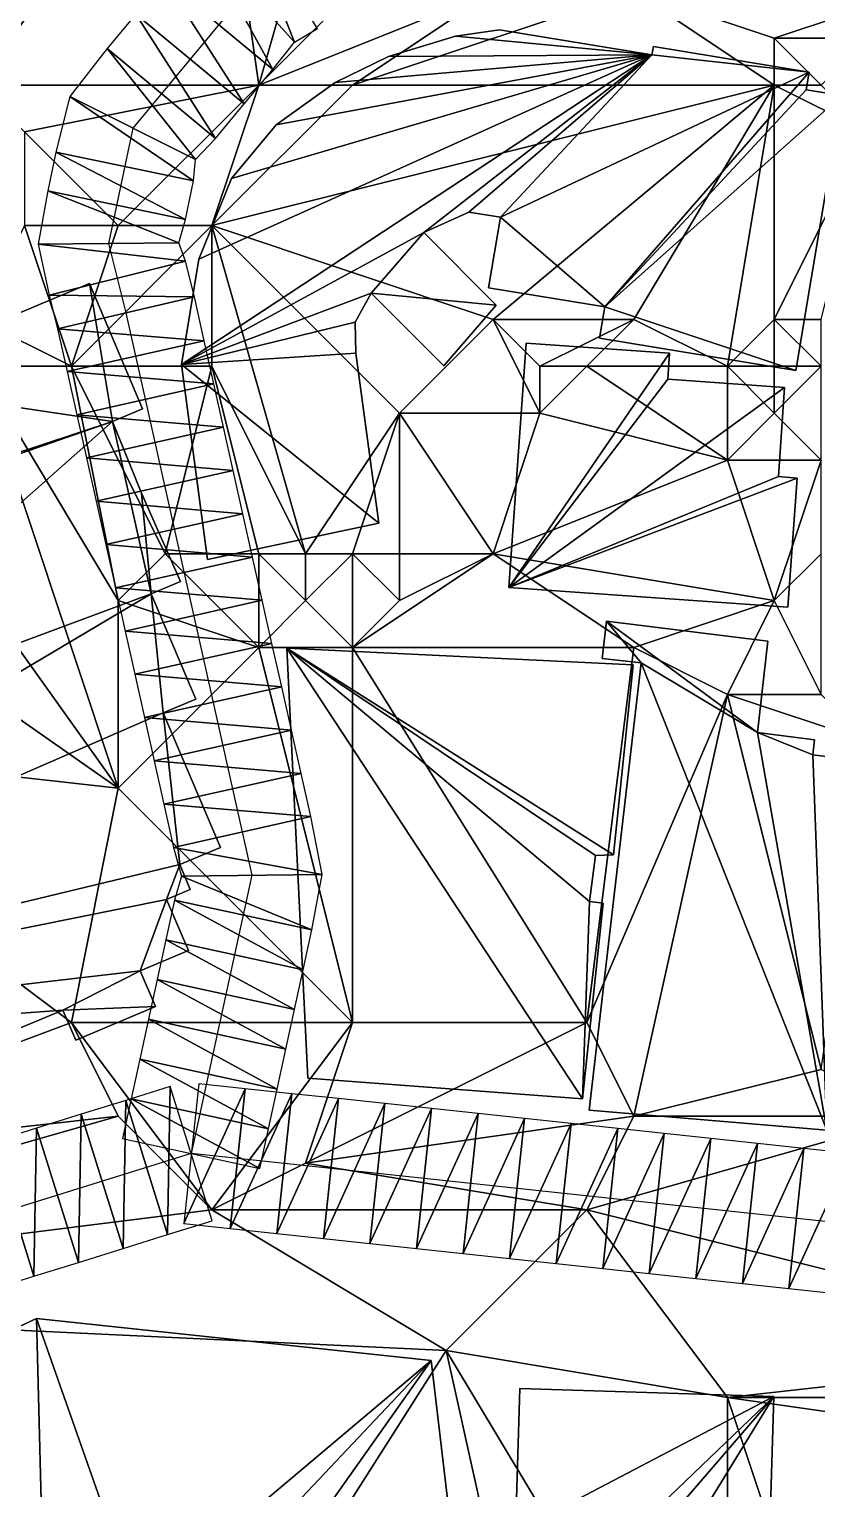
# Model space of a CAD drawing. Header units: metres. Extents: x -1103 to 901, y -902 to 905.
# Drawn here: x -821.8 to -788.2, y 252.1 to 314.4 of the extents above; entities that cross this region are included whole.
import ezdxf

# ---------------------------------------------------------------- set-up
doc = ezdxf.new("R2010")
doc.units = ezdxf.units.M
for name, color, linetype in [('OSM_BUILDING_FOOTPRINTS', 7, 'CONTINUOUS'), ('OSM_BUILDING_ROOFS', 1, 'CONTINUOUS'), ('OSM_BUILDING_WALLS', 8, 'CONTINUOUS'), ('OSM_ROAD_AXES', 2, 'CONTINUOUS'), ('OSM_ROAD_SURFACE', 9, 'CONTINUOUS'), ('OSM_TERRAIN', 3, 'CONTINUOUS')]:
    doc.layers.add(name, color=color, linetype=linetype)

msp = doc.modelspace()

# ---------------------------------------------------------------- linework, layer by layer
at = {"layer": 'OSM_BUILDING_FOOTPRINTS'}
for points in [[(-803.035, 306.582, 12.747), (-804.959, 305.709, 12.747), (-801.863, 302.601, 12.747), (-804.096, 300.013, 12.747), (-807.202, 303.121, 12.747), (-807.888, 301.882, 12.747), (-807.855, 300.555, 12.747), (-806.882, 293.301, 12.747), (-814.188, 291.752, 12.747), (-815.305, 300.08, 12.747), (-814.553, 304.569, 12.747), (-813.161, 308.009, 12.747), (-811.259, 310.298, 12.747), (-808.739, 312.112, 12.747), (-806.462, 313.218, 12.747), (-803.61, 314.091, 12.747), (-801.731, 314.357, 12.747), (-795.22, 313.284, 12.747), (-795.154, 313.649, 12.747), (-788.511, 312.554, 12.747), (-788.643, 311.802, 12.747), (-787.118, 311.548, 12.747), (-789.074, 299.815, 12.747), (-797.453, 301.197, 12.747), (-797.232, 302.535, 12.747), (-802.195, 303.353, 12.747), (-801.687, 306.361, 12.747), (-803.035, 306.582, 12.747)], [(-800.592, 300.987, 13.446), (-794.468, 300.555, 13.446), (-794.546, 299.449, 13.446), (-789.561, 299.096, 13.446), (-789.826, 295.291, 13.446), (-789.019, 295.225, 13.446), (-789.417, 289.718, 13.446), (-801.333, 290.558, 13.446), (-800.592, 300.987, 13.446)], [(-790.279, 288.269, 15.144), (-790.721, 284.376, 15.144), (-788.278, 284.055, 15.144), (-788.355, 283.425, 15.144), (-785.946, 283.115, 15.144), (-787.758, 267.401, 15.144), (-797.895, 268.252, 15.144), (-795.684, 287.34, 15.144), (-797.342, 287.528, 15.144), (-797.154, 289.12, 15.144), (-790.279, 288.269, 15.144)], [(-810.806, 287.97, 14.806), (-809.91, 269.623, 14.806), (-798.182, 268.739, 14.806), (-797.309, 277.088, 14.806), (-797.884, 277.155, 14.806), (-797.63, 279.123, 14.806), (-796.856, 279.156, 14.806), (-796.027, 287.262, 14.806), (-810.806, 287.97, 14.806)], [(-828.337, 256.164, 15.679), (-821.483, 259.371, 15.679), (-804.648, 257.58, 15.679), (-802.382, 238.404, 15.679), (-803.255, 238.227, 15.679), (-802.813, 236.17, 15.679), (-808.815, 235.097, 15.679), (-810.938, 233.836, 15.679), (-819.305, 240.472, 15.679), (-816.487, 242.971, 15.679), (-815.558, 242.141, 15.679), (-815.89, 245.658, 15.679), (-817.249, 245.791, 15.679), (-817.15, 247.041, 15.679), (-821.196, 247.704, 15.679), (-828.337, 256.164, 15.679)], [(-800.857, 256.375, 15.413), (-790.013, 256.043, 15.413), (-790.212, 249.452, 15.413), (-793.992, 249.573, 15.413), (-794.037, 248.014, 15.413), (-795.352, 248.047, 15.413), (-795.451, 244.818, 15.413), (-790.256, 244.663, 15.413), (-790.466, 237.884, 15.413), (-799.265, 239.322, 15.413), (-799.143, 245.017, 15.413), (-800.547, 244.906, 15.413), (-800.547, 248.943, 15.413), (-796.247, 248.81, 15.413), (-796.214, 250.115, 15.413), (-801.045, 250.27, 15.413), (-800.857, 256.375, 15.413)]]:
    msp.add_polyline3d(points, close=True, dxfattribs=at)
msp.add_polyline3d([(-824.059, 270.983, 13.332), (-820.367, 272.532, 13.332), (-819.814, 271.249, 13.332), (-816.41, 272.675, 13.332), (-817.062, 274.201, 13.332), (-815.006, 275.064, 13.332), (-815.935, 277.254, 13.332), (-814.929, 277.674, 13.332), (-815.371, 278.736, 13.332), (-813.635, 279.466, 13.332), (-816.078, 285.216, 13.332), (-814.686, 285.802, 13.332), (-816.587, 290.292, 13.332), (-815.338, 290.812, 13.332), (-817.007, 294.583, 13.332), (-818.245, 297.647, 13.332), (-816.963, 298.188, 13.332), (-819.229, 303.53, 13.332), (-829.332, 299.294, 13.332)], dxfattribs=at)
at = {"layer": 'OSM_BUILDING_ROOFS'}
for points in [[(-795.22, 313.284, 21.147), (-803.61, 314.091, 21.147), (-806.462, 313.218, 21.147)], [(-795.22, 313.284, 21.147), (-801.731, 314.357, 21.147), (-803.61, 314.091, 21.147)], [(-795.22, 313.284, 21.147), (-814.553, 304.569, 21.147), (-815.305, 300.08, 21.147)], [(-795.22, 313.284, 21.147), (-815.305, 300.08, 21.147), (-804.959, 305.709, 21.147)], [(-795.22, 313.284, 21.147), (-813.161, 308.009, 21.147), (-814.553, 304.569, 21.147)], [(-795.22, 313.284, 21.147), (-811.259, 310.298, 21.147), (-813.161, 308.009, 21.147)], [(-795.22, 313.284, 21.147), (-808.739, 312.112, 21.147), (-811.259, 310.298, 21.147)], [(-795.22, 313.284, 21.147), (-806.462, 313.218, 21.147), (-808.739, 312.112, 21.147)], [(-795.22, 313.284, 21.147), (-804.959, 305.709, 21.147), (-803.035, 306.582, 21.147)], [(-803.035, 306.582, 21.147), (-801.687, 306.361, 21.147), (-795.22, 313.284, 21.147)], [(-801.687, 306.361, 21.147), (-788.511, 312.554, 21.147), (-795.22, 313.284, 21.147)], [(-788.511, 312.554, 21.147), (-795.154, 313.649, 21.147), (-795.22, 313.284, 21.147)], [(-801.687, 306.361, 21.147), (-797.232, 302.535, 21.147), (-788.511, 312.554, 21.147)], [(-797.232, 302.535, 21.147), (-788.643, 311.802, 21.147), (-788.511, 312.554, 21.147)], [(-797.232, 302.535, 21.147), (-787.118, 311.548, 21.147), (-788.643, 311.802, 21.147)], [(-797.232, 302.535, 21.147), (-789.074, 299.815, 21.147), (-787.118, 311.548, 21.147)], [(-801.687, 306.361, 21.147), (-802.195, 303.353, 21.147), (-797.232, 302.535, 21.147)], [(-815.305, 300.08, 21.147), (-807.202, 303.121, 21.147), (-804.959, 305.709, 21.147)], [(-807.202, 303.121, 21.147), (-801.863, 302.601, 21.147), (-804.959, 305.709, 21.147)], [(-818.245, 297.647, 69.732), (-819.229, 303.53, 69.732), (-829.332, 299.294, 69.732)], [(-818.245, 297.647, 69.732), (-816.963, 298.188, 69.732), (-819.229, 303.53, 69.732)], [(-815.305, 300.08, 21.147), (-807.888, 301.882, 21.147), (-807.202, 303.121, 21.147)], [(-807.202, 303.121, 21.147), (-804.096, 300.013, 21.147), (-801.863, 302.601, 21.147)], [(-797.232, 302.535, 21.147), (-797.453, 301.197, 21.147), (-789.074, 299.815, 21.147)], [(-815.305, 300.08, 21.147), (-807.855, 300.555, 21.147), (-807.888, 301.882, 21.147)], [(-794.468, 300.555, 28.246), (-800.592, 300.987, 28.246), (-801.333, 290.558, 28.246)], [(-815.305, 300.08, 21.147), (-806.882, 293.301, 21.147), (-807.855, 300.555, 21.147)], [(-801.333, 290.558, 28.246), (-794.546, 299.449, 28.246), (-794.468, 300.555, 28.246)], [(-815.305, 300.08, 21.147), (-814.188, 291.752, 21.147), (-806.882, 293.301, 21.147)], [(-818.245, 297.647, 69.732), (-829.332, 299.294, 69.732), (-827.353, 294.638, 69.732)], [(-801.333, 290.558, 28.246), (-789.561, 299.096, 28.246), (-794.546, 299.449, 28.246)], [(-801.333, 290.558, 28.246), (-789.826, 295.291, 28.246), (-789.561, 299.096, 28.246)], [(-818.245, 297.647, 69.732), (-829.586, 293.709, 69.732), (-833.731, 283.911, 69.732)], [(-816.587, 290.292, 69.732), (-818.245, 297.647, 69.732), (-833.731, 283.911, 69.732)], [(-818.245, 297.647, 69.732), (-827.353, 294.638, 69.732), (-829.586, 293.709, 69.732)], [(-816.587, 290.292, 69.732), (-817.007, 294.583, 69.732), (-818.245, 297.647, 69.732)], [(-801.333, 290.558, 28.246), (-789.019, 295.225, 28.246), (-789.826, 295.291, 28.246)], [(-801.333, 290.558, 28.246), (-789.417, 289.718, 28.246), (-789.019, 295.225, 28.246)], [(-816.587, 290.292, 69.732), (-815.338, 290.812, 69.732), (-817.007, 294.583, 69.732)], [(-850.201, 270.352, 69.732), (-816.078, 285.216, 69.732), (-816.587, 290.292, 69.732)], [(-816.587, 290.292, 69.732), (-833.731, 283.911, 69.732), (-850.201, 270.352, 69.732)], [(-816.078, 285.216, 69.732), (-814.686, 285.802, 69.732), (-816.587, 290.292, 69.732)], [(-797.154, 289.12, 29.944), (-797.342, 287.528, 29.944), (-795.684, 287.34, 29.944)], [(-790.721, 284.376, 29.944), (-790.279, 288.269, 29.944), (-797.154, 289.12, 29.944)], [(-790.721, 284.376, 29.944), (-797.154, 289.12, 29.944), (-795.684, 287.34, 29.944)], [(-796.856, 279.156, 45.606), (-796.027, 287.262, 45.606), (-810.806, 287.97, 45.606)], [(-810.806, 287.97, 45.606), (-809.91, 269.623, 45.606), (-798.182, 268.739, 45.606)], [(-797.63, 279.123, 45.606), (-796.856, 279.156, 45.606), (-810.806, 287.97, 45.606)], [(-810.806, 287.97, 45.606), (-798.182, 268.739, 45.606), (-797.884, 277.155, 45.606)], [(-810.806, 287.97, 45.606), (-797.884, 277.155, 45.606), (-797.63, 279.123, 45.606)], [(-795.684, 287.34, 29.944), (-797.895, 268.252, 29.944), (-787.758, 267.401, 29.944)], [(-790.721, 284.376, 29.944), (-795.684, 287.34, 29.944), (-787.758, 267.401, 29.944)], [(-850.201, 270.352, 69.732), (-815.371, 278.736, 69.732), (-816.078, 285.216, 69.732)], [(-815.371, 278.736, 69.732), (-813.635, 279.466, 69.732), (-816.078, 285.216, 69.732)], [(-788.355, 283.425, 29.944), (-788.278, 284.055, 29.944), (-790.721, 284.376, 29.944)], [(-790.721, 284.376, 29.944), (-787.758, 267.401, 29.944), (-788.355, 283.425, 29.944)], [(-787.758, 267.401, 29.944), (-785.946, 283.115, 29.944), (-788.355, 283.425, 29.944)], [(-850.201, 270.352, 69.732), (-815.935, 277.254, 69.732), (-815.371, 278.736, 69.732)], [(-815.935, 277.254, 69.732), (-814.929, 277.674, 69.732), (-815.371, 278.736, 69.732)], [(-850.201, 270.352, 69.732), (-817.062, 274.201, 69.732), (-815.935, 277.254, 69.732)], [(-817.062, 274.201, 69.732), (-815.006, 275.064, 69.732), (-815.935, 277.254, 69.732)], [(-798.182, 268.739, 45.606), (-797.309, 277.088, 45.606), (-797.884, 277.155, 45.606)], [(-850.201, 270.352, 69.732), (-820.367, 272.532, 69.732), (-817.062, 274.201, 69.732)], [(-820.367, 272.532, 69.732), (-816.41, 272.675, 69.732), (-817.062, 274.201, 69.732)], [(-850.201, 270.352, 69.732), (-824.059, 270.983, 69.732), (-820.367, 272.532, 69.732)], [(-820.367, 272.532, 69.732), (-819.814, 271.249, 69.732), (-816.41, 272.675, 69.732)], [(-821.483, 259.371, 27.279), (-828.337, 256.164, 27.279), (-821.196, 247.704, 27.279)], [(-821.483, 259.371, 27.279), (-821.196, 247.704, 27.279), (-817.15, 247.041, 27.279)], [(-804.648, 257.58, 27.279), (-821.483, 259.371, 27.279), (-817.15, 247.041, 27.279)], [(-804.648, 257.58, 27.279), (-817.15, 247.041, 27.279), (-815.89, 245.658, 27.279)], [(-804.648, 257.58, 27.279), (-815.89, 245.658, 27.279), (-815.558, 242.141, 27.279)], [(-815.558, 242.141, 27.279), (-802.382, 238.404, 27.279), (-804.648, 257.58, 27.279)], [(-790.013, 256.043, 27.013), (-800.857, 256.375, 27.013), (-801.045, 250.27, 27.013)], [(-790.013, 256.043, 27.013), (-801.045, 250.27, 27.013), (-796.214, 250.115, 27.013)], [(-790.013, 256.043, 27.013), (-796.214, 250.115, 27.013), (-796.247, 248.81, 27.013)], [(-793.992, 249.573, 27.013), (-790.013, 256.043, 27.013), (-796.247, 248.81, 27.013)], [(-793.992, 249.573, 27.013), (-790.212, 249.452, 27.013), (-790.013, 256.043, 27.013)], [(-777.412, 255.136, 30.044), (-787.272, 255.944, 30.044), (-788.499, 241.191, 30.044)], [(-777.412, 255.136, 30.044), (-788.499, 241.191, 30.044), (-778.639, 240.384, 30.044)]]:
    msp.add_3dface(points, dxfattribs=at)
at = {"layer": 'OSM_BUILDING_WALLS'}
for points in [[(-803.61, 314.091, 12.747), (-806.462, 313.218, 12.747), (-806.462, 313.218, 21.147)], [(-803.61, 314.091, 12.747), (-806.462, 313.218, 21.147), (-803.61, 314.091, 21.147)], [(-801.731, 314.357, 12.747), (-803.61, 314.091, 12.747), (-803.61, 314.091, 21.147)], [(-801.731, 314.357, 12.747), (-803.61, 314.091, 21.147), (-801.731, 314.357, 21.147)], [(-795.22, 313.284, 12.747), (-801.731, 314.357, 12.747), (-801.731, 314.357, 21.147)], [(-795.22, 313.284, 12.747), (-801.731, 314.357, 21.147), (-795.22, 313.284, 21.147)], [(-795.154, 313.649, 12.747), (-795.22, 313.284, 12.747), (-795.22, 313.284, 21.147)], [(-795.154, 313.649, 12.747), (-795.22, 313.284, 21.147), (-795.154, 313.649, 21.147)], [(-788.511, 312.554, 12.747), (-795.154, 313.649, 12.747), (-795.154, 313.649, 21.147)], [(-788.511, 312.554, 12.747), (-795.154, 313.649, 21.147), (-788.511, 312.554, 21.147)], [(-806.462, 313.218, 12.747), (-808.739, 312.112, 12.747), (-808.739, 312.112, 21.147)], [(-806.462, 313.218, 12.747), (-808.739, 312.112, 21.147), (-806.462, 313.218, 21.147)], [(-808.739, 312.112, 12.747), (-811.259, 310.298, 12.747), (-811.259, 310.298, 21.147)], [(-808.739, 312.112, 12.747), (-811.259, 310.298, 21.147), (-808.739, 312.112, 21.147)], [(-788.643, 311.802, 12.747), (-788.511, 312.554, 12.747), (-788.511, 312.554, 21.147)], [(-788.643, 311.802, 12.747), (-788.511, 312.554, 21.147), (-788.643, 311.802, 21.147)], [(-789.074, 299.815, 12.747), (-787.118, 311.548, 12.747), (-787.118, 311.548, 21.147)], [(-789.074, 299.815, 12.747), (-787.118, 311.548, 21.147), (-789.074, 299.815, 21.147)], [(-787.118, 311.548, 12.747), (-788.643, 311.802, 12.747), (-788.643, 311.802, 21.147)], [(-787.118, 311.548, 12.747), (-788.643, 311.802, 21.147), (-787.118, 311.548, 21.147)], [(-811.259, 310.298, 12.747), (-813.161, 308.009, 12.747), (-813.161, 308.009, 21.147)], [(-811.259, 310.298, 12.747), (-813.161, 308.009, 21.147), (-811.259, 310.298, 21.147)], [(-813.161, 308.009, 12.747), (-814.553, 304.569, 12.747), (-814.553, 304.569, 21.147)], [(-813.161, 308.009, 12.747), (-814.553, 304.569, 21.147), (-813.161, 308.009, 21.147)], [(-804.959, 305.709, 12.747), (-803.035, 306.582, 12.747), (-803.035, 306.582, 21.147)], [(-804.959, 305.709, 12.747), (-803.035, 306.582, 21.147), (-804.959, 305.709, 21.147)], [(-803.035, 306.582, 12.747), (-801.687, 306.361, 12.747), (-801.687, 306.361, 21.147)], [(-803.035, 306.582, 12.747), (-801.687, 306.361, 21.147), (-803.035, 306.582, 21.147)], [(-801.687, 306.361, 12.747), (-802.195, 303.353, 12.747), (-802.195, 303.353, 21.147)], [(-801.687, 306.361, 12.747), (-802.195, 303.353, 21.147), (-801.687, 306.361, 21.147)], [(-801.863, 302.601, 12.747), (-804.959, 305.709, 12.747), (-804.959, 305.709, 21.147)], [(-801.863, 302.601, 12.747), (-804.959, 305.709, 21.147), (-801.863, 302.601, 21.147)], [(-814.553, 304.569, 12.747), (-815.305, 300.08, 12.747), (-815.305, 300.08, 21.147)], [(-814.553, 304.569, 12.747), (-815.305, 300.08, 21.147), (-814.553, 304.569, 21.147)], [(-819.229, 303.53, 13.332), (-829.332, 299.294, 13.332), (-829.332, 299.294, 69.732)], [(-819.229, 303.53, 13.332), (-829.332, 299.294, 69.732), (-819.229, 303.53, 69.732)], [(-816.963, 298.188, 13.332), (-819.229, 303.53, 13.332), (-819.229, 303.53, 69.732)], [(-816.963, 298.188, 13.332), (-819.229, 303.53, 69.732), (-816.963, 298.188, 69.732)], [(-802.195, 303.353, 12.747), (-797.232, 302.535, 12.747), (-797.232, 302.535, 21.147)], [(-802.195, 303.353, 12.747), (-797.232, 302.535, 21.147), (-802.195, 303.353, 21.147)], [(-807.888, 301.882, 12.747), (-807.202, 303.121, 12.747), (-807.202, 303.121, 21.147)], [(-807.888, 301.882, 12.747), (-807.202, 303.121, 21.147), (-807.888, 301.882, 21.147)], [(-807.202, 303.121, 12.747), (-804.096, 300.013, 12.747), (-804.096, 300.013, 21.147)], [(-807.202, 303.121, 12.747), (-804.096, 300.013, 21.147), (-807.202, 303.121, 21.147)], [(-804.096, 300.013, 12.747), (-801.863, 302.601, 12.747), (-801.863, 302.601, 21.147)], [(-804.096, 300.013, 12.747), (-801.863, 302.601, 21.147), (-804.096, 300.013, 21.147)], [(-797.232, 302.535, 12.747), (-797.453, 301.197, 12.747), (-797.453, 301.197, 21.147)], [(-797.232, 302.535, 12.747), (-797.453, 301.197, 21.147), (-797.232, 302.535, 21.147)], [(-807.855, 300.555, 12.747), (-807.888, 301.882, 12.747), (-807.888, 301.882, 21.147)], [(-807.855, 300.555, 12.747), (-807.888, 301.882, 21.147), (-807.855, 300.555, 21.147)], [(-800.592, 300.987, 13.446), (-801.333, 290.558, 13.446), (-801.333, 290.558, 28.246)], [(-800.592, 300.987, 13.446), (-801.333, 290.558, 28.246), (-800.592, 300.987, 28.246)], [(-794.468, 300.555, 13.446), (-800.592, 300.987, 13.446), (-800.592, 300.987, 28.246)], [(-794.468, 300.555, 13.446), (-800.592, 300.987, 28.246), (-794.468, 300.555, 28.246)], [(-797.453, 301.197, 12.747), (-789.074, 299.815, 12.747), (-789.074, 299.815, 21.147)], [(-797.453, 301.197, 12.747), (-789.074, 299.815, 21.147), (-797.453, 301.197, 21.147)], [(-806.882, 293.301, 12.747), (-807.855, 300.555, 12.747), (-807.855, 300.555, 21.147)], [(-806.882, 293.301, 12.747), (-807.855, 300.555, 21.147), (-806.882, 293.301, 21.147)], [(-794.546, 299.449, 13.446), (-794.468, 300.555, 13.446), (-794.468, 300.555, 28.246)], [(-794.546, 299.449, 13.446), (-794.468, 300.555, 28.246), (-794.546, 299.449, 28.246)], [(-815.305, 300.08, 12.747), (-814.188, 291.752, 12.747), (-814.188, 291.752, 21.147)], [(-815.305, 300.08, 12.747), (-814.188, 291.752, 21.147), (-815.305, 300.08, 21.147)], [(-789.561, 299.096, 13.446), (-794.546, 299.449, 13.446), (-794.546, 299.449, 28.246)], [(-789.561, 299.096, 13.446), (-794.546, 299.449, 28.246), (-789.561, 299.096, 28.246)], [(-789.826, 295.291, 13.446), (-789.561, 299.096, 13.446), (-789.561, 299.096, 28.246)], [(-789.826, 295.291, 13.446), (-789.561, 299.096, 28.246), (-789.826, 295.291, 28.246)], [(-818.245, 297.647, 13.332), (-816.963, 298.188, 13.332), (-816.963, 298.188, 69.732)], [(-818.245, 297.647, 13.332), (-816.963, 298.188, 69.732), (-818.245, 297.647, 69.732)], [(-817.007, 294.583, 13.332), (-818.245, 297.647, 13.332), (-818.245, 297.647, 69.732)], [(-817.007, 294.583, 13.332), (-818.245, 297.647, 69.732), (-817.007, 294.583, 69.732)], [(-789.019, 295.225, 13.446), (-789.826, 295.291, 13.446), (-789.826, 295.291, 28.246)], [(-789.019, 295.225, 13.446), (-789.826, 295.291, 28.246), (-789.019, 295.225, 28.246)], [(-789.417, 289.718, 13.446), (-789.019, 295.225, 13.446), (-789.019, 295.225, 28.246)], [(-789.417, 289.718, 13.446), (-789.019, 295.225, 28.246), (-789.417, 289.718, 28.246)], [(-815.338, 290.812, 13.332), (-817.007, 294.583, 13.332), (-817.007, 294.583, 69.732)], [(-815.338, 290.812, 13.332), (-817.007, 294.583, 69.732), (-815.338, 290.812, 69.732)], [(-814.188, 291.752, 12.747), (-806.882, 293.301, 12.747), (-806.882, 293.301, 21.147)], [(-814.188, 291.752, 12.747), (-806.882, 293.301, 21.147), (-814.188, 291.752, 21.147)], [(-816.587, 290.292, 13.332), (-815.338, 290.812, 13.332), (-815.338, 290.812, 69.732)], [(-816.587, 290.292, 13.332), (-815.338, 290.812, 69.732), (-816.587, 290.292, 69.732)], [(-814.686, 285.802, 13.332), (-816.587, 290.292, 13.332), (-816.587, 290.292, 69.732)], [(-814.686, 285.802, 13.332), (-816.587, 290.292, 69.732), (-814.686, 285.802, 69.732)], [(-801.333, 290.558, 13.446), (-789.417, 289.718, 13.446), (-789.417, 289.718, 28.246)], [(-801.333, 290.558, 13.446), (-789.417, 289.718, 28.246), (-801.333, 290.558, 28.246)], [(-797.154, 289.12, 15.144), (-797.342, 287.528, 15.144), (-797.342, 287.528, 29.944)], [(-797.154, 289.12, 15.144), (-797.342, 287.528, 29.944), (-797.154, 289.12, 29.944)], [(-790.279, 288.269, 15.144), (-797.154, 289.12, 15.144), (-797.154, 289.12, 29.944)], [(-790.279, 288.269, 15.144), (-797.154, 289.12, 29.944), (-790.279, 288.269, 29.944)], [(-810.806, 287.97, 14.806), (-809.91, 269.623, 14.806), (-809.91, 269.623, 45.606)], [(-810.806, 287.97, 14.806), (-809.91, 269.623, 45.606), (-810.806, 287.97, 45.606)], [(-796.027, 287.262, 14.806), (-810.806, 287.97, 14.806), (-810.806, 287.97, 45.606)], [(-796.027, 287.262, 14.806), (-810.806, 287.97, 45.606), (-796.027, 287.262, 45.606)], [(-790.721, 284.376, 15.144), (-790.279, 288.269, 15.144), (-790.279, 288.269, 29.944)], [(-790.721, 284.376, 15.144), (-790.279, 288.269, 29.944), (-790.721, 284.376, 29.944)], [(-795.684, 287.34, 15.144), (-797.895, 268.252, 15.144), (-797.895, 268.252, 29.944)], [(-795.684, 287.34, 15.144), (-797.895, 268.252, 29.944), (-795.684, 287.34, 29.944)], [(-797.342, 287.528, 15.144), (-795.684, 287.34, 15.144), (-795.684, 287.34, 29.944)], [(-797.342, 287.528, 15.144), (-795.684, 287.34, 29.944), (-797.342, 287.528, 29.944)], [(-796.856, 279.156, 14.806), (-796.027, 287.262, 14.806), (-796.027, 287.262, 45.606)], [(-796.856, 279.156, 14.806), (-796.027, 287.262, 45.606), (-796.856, 279.156, 45.606)], [(-816.078, 285.216, 13.332), (-814.686, 285.802, 13.332), (-814.686, 285.802, 69.732)], [(-816.078, 285.216, 13.332), (-814.686, 285.802, 69.732), (-816.078, 285.216, 69.732)], [(-813.635, 279.466, 13.332), (-816.078, 285.216, 13.332), (-816.078, 285.216, 69.732)], [(-813.635, 279.466, 13.332), (-816.078, 285.216, 69.732), (-813.635, 279.466, 69.732)], [(-788.278, 284.055, 15.144), (-790.721, 284.376, 15.144), (-790.721, 284.376, 29.944)], [(-788.278, 284.055, 15.144), (-790.721, 284.376, 29.944), (-788.278, 284.055, 29.944)], [(-788.355, 283.425, 15.144), (-788.278, 284.055, 15.144), (-788.278, 284.055, 29.944)], [(-788.355, 283.425, 15.144), (-788.278, 284.055, 29.944), (-788.355, 283.425, 29.944)], [(-785.946, 283.115, 15.144), (-788.355, 283.425, 15.144), (-788.355, 283.425, 29.944)], [(-785.946, 283.115, 15.144), (-788.355, 283.425, 29.944), (-785.946, 283.115, 29.944)], [(-815.371, 278.736, 13.332), (-813.635, 279.466, 13.332), (-813.635, 279.466, 69.732)], [(-815.371, 278.736, 13.332), (-813.635, 279.466, 69.732), (-815.371, 278.736, 69.732)], [(-797.884, 277.155, 14.806), (-797.63, 279.123, 14.806), (-797.63, 279.123, 45.606)], [(-797.884, 277.155, 14.806), (-797.63, 279.123, 45.606), (-797.884, 277.155, 45.606)], [(-797.63, 279.123, 14.806), (-796.856, 279.156, 14.806), (-796.856, 279.156, 45.606)], [(-797.63, 279.123, 14.806), (-796.856, 279.156, 45.606), (-797.63, 279.123, 45.606)], [(-814.929, 277.674, 13.332), (-815.371, 278.736, 13.332), (-815.371, 278.736, 69.732)], [(-814.929, 277.674, 13.332), (-815.371, 278.736, 69.732), (-814.929, 277.674, 69.732)], [(-815.935, 277.254, 13.332), (-814.929, 277.674, 13.332), (-814.929, 277.674, 69.732)], [(-815.935, 277.254, 13.332), (-814.929, 277.674, 69.732), (-815.935, 277.254, 69.732)], [(-815.006, 275.064, 13.332), (-815.935, 277.254, 13.332), (-815.935, 277.254, 69.732)], [(-815.006, 275.064, 13.332), (-815.935, 277.254, 69.732), (-815.006, 275.064, 69.732)], [(-797.309, 277.088, 14.806), (-797.884, 277.155, 14.806), (-797.884, 277.155, 45.606)], [(-797.309, 277.088, 14.806), (-797.884, 277.155, 45.606), (-797.309, 277.088, 45.606)], [(-798.182, 268.739, 14.806), (-797.309, 277.088, 14.806), (-797.309, 277.088, 45.606)], [(-798.182, 268.739, 14.806), (-797.309, 277.088, 45.606), (-798.182, 268.739, 45.606)], [(-817.062, 274.201, 13.332), (-815.006, 275.064, 13.332), (-815.006, 275.064, 69.732)], [(-817.062, 274.201, 13.332), (-815.006, 275.064, 69.732), (-817.062, 274.201, 69.732)], [(-816.41, 272.675, 13.332), (-817.062, 274.201, 13.332), (-817.062, 274.201, 69.732)], [(-816.41, 272.675, 13.332), (-817.062, 274.201, 69.732), (-816.41, 272.675, 69.732)], [(-824.059, 270.983, 13.332), (-820.367, 272.532, 13.332), (-820.367, 272.532, 69.732)], [(-824.059, 270.983, 13.332), (-820.367, 272.532, 69.732), (-824.059, 270.983, 69.732)], [(-820.367, 272.532, 13.332), (-819.814, 271.249, 13.332), (-819.814, 271.249, 69.732)], [(-820.367, 272.532, 13.332), (-819.814, 271.249, 69.732), (-820.367, 272.532, 69.732)], [(-819.814, 271.249, 13.332), (-816.41, 272.675, 13.332), (-816.41, 272.675, 69.732)], [(-819.814, 271.249, 13.332), (-816.41, 272.675, 69.732), (-819.814, 271.249, 69.732)], [(-809.91, 269.623, 14.806), (-798.182, 268.739, 14.806), (-798.182, 268.739, 45.606)], [(-809.91, 269.623, 14.806), (-798.182, 268.739, 45.606), (-809.91, 269.623, 45.606)], [(-797.895, 268.252, 15.144), (-787.758, 267.401, 15.144), (-787.758, 267.401, 29.944)], [(-797.895, 268.252, 15.144), (-787.758, 267.401, 29.944), (-797.895, 268.252, 29.944)], [(-821.483, 259.371, 15.679), (-828.337, 256.164, 15.679), (-828.337, 256.164, 27.279)], [(-821.483, 259.371, 15.679), (-828.337, 256.164, 27.279), (-821.483, 259.371, 27.279)], [(-804.648, 257.58, 15.679), (-821.483, 259.371, 15.679), (-821.483, 259.371, 27.279)], [(-804.648, 257.58, 15.679), (-821.483, 259.371, 27.279), (-804.648, 257.58, 27.279)], [(-802.382, 238.404, 15.679), (-804.648, 257.58, 15.679), (-804.648, 257.58, 27.279)], [(-802.382, 238.404, 15.679), (-804.648, 257.58, 27.279), (-802.382, 238.404, 27.279)], [(-828.337, 256.164, 15.679), (-821.196, 247.704, 15.679), (-821.196, 247.704, 27.279)], [(-828.337, 256.164, 15.679), (-821.196, 247.704, 27.279), (-828.337, 256.164, 27.279)], [(-800.857, 256.375, 15.413), (-801.045, 250.27, 15.413), (-801.045, 250.27, 27.013)], [(-800.857, 256.375, 15.413), (-801.045, 250.27, 27.013), (-800.857, 256.375, 27.013)], [(-790.013, 256.043, 15.413), (-800.857, 256.375, 15.413), (-800.857, 256.375, 27.013)], [(-790.013, 256.043, 15.413), (-800.857, 256.375, 27.013), (-790.013, 256.043, 27.013)], [(-790.212, 249.452, 15.413), (-790.013, 256.043, 15.413), (-790.013, 256.043, 27.013)], [(-790.212, 249.452, 15.413), (-790.013, 256.043, 27.013), (-790.212, 249.452, 27.013)], [(-787.272, 255.944, 15.244), (-788.499, 241.191, 15.244), (-788.499, 241.191, 30.044)], [(-787.272, 255.944, 15.244), (-788.499, 241.191, 30.044), (-787.272, 255.944, 30.044)]]:
    msp.add_3dface(points, dxfattribs=at)
at = {"layer": 'OSM_ROAD_AXES'}
for points in [[(-693.945, 296.531, 13.883), (-793.253, 318.825, 15.355), (-802.35, 320.749, 14.615), (-806.926, 319.588, 14.409), (-812.486, 316.06, 14.1), (-817.383, 310.165, 14.379), (-818.411, 305.233, 14.946), (-817.67, 302.28, 15.646), (-812.298, 278.282, 17.137), (-814.884, 266.405, 17.33)], [(-814.884, 266.405, 17.33), (-868.141, 249.805, 17.888)], [(-703.606, 254.474, 17.035), (-814.884, 266.405, 17.33)]]:
    msp.add_polyline3d(points, dxfattribs=at)
at = {"layer": 'OSM_ROAD_SURFACE'}
for points in [[(-812.704, 319.475, 14.114), (-814.495, 318.288, 14.091), (-810.478, 313.831, 14.282)], [(-812.704, 319.475, 14.114), (-810.478, 313.831, 14.282), (-809.489, 314.409, 14.325)], [(-814.495, 318.288, 14.091), (-816.018, 316.503, 14.109), (-811.403, 312.669, 14.239)], [(-814.495, 318.288, 14.091), (-811.403, 312.669, 14.239), (-810.478, 313.831, 14.282)], [(-816.018, 316.503, 14.109), (-817.242, 315.03, 14.124), (-812.627, 311.196, 14.312)], [(-816.018, 316.503, 14.109), (-812.627, 311.196, 14.312), (-811.403, 312.669, 14.239)], [(-817.242, 315.03, 14.124), (-818.467, 313.556, 14.14), (-813.851, 309.722, 14.486)], [(-817.242, 315.03, 14.124), (-813.851, 309.722, 14.486), (-812.627, 311.196, 14.312)], [(-818.467, 313.556, 14.14), (-820.064, 311.512, 14.237), (-814.703, 308.818, 14.584)], [(-818.467, 313.556, 14.14), (-814.703, 308.818, 14.584), (-813.851, 309.722, 14.486)], [(-820.064, 311.512, 14.237), (-820.663, 309.133, 14.553), (-814.789, 307.909, 14.753)], [(-820.064, 311.512, 14.237), (-814.789, 307.909, 14.753), (-814.703, 308.818, 14.584)], [(-820.663, 309.133, 14.553), (-821.005, 307.489, 14.874), (-815.131, 306.265, 15.042)], [(-820.663, 309.133, 14.553), (-815.131, 306.265, 15.042), (-814.789, 307.909, 14.753)], [(-821.005, 307.489, 14.874), (-821.411, 305.206, 15.346), (-815.411, 305.26, 15.236)], [(-821.005, 307.489, 14.874), (-815.411, 305.26, 15.236), (-815.131, 306.265, 15.042)], [(-821.411, 305.206, 15.346), (-815.131, 304.486, 15.402), (-815.411, 305.26, 15.236)], [(-821.411, 305.206, 15.346), (-820.951, 303.027, 15.635), (-815.131, 304.486, 15.402)], [(-820.951, 303.027, 15.635), (-814.75, 302.969, 15.607), (-815.131, 304.486, 15.402)], [(-820.951, 303.027, 15.635), (-820.59, 301.592, 15.833), (-814.75, 302.969, 15.607)], [(-820.59, 301.592, 15.833), (-814.33, 301.09, 15.861), (-814.75, 302.969, 15.607)], [(-820.59, 301.592, 15.833), (-820.185, 299.779, 16.077), (-814.33, 301.09, 15.861)], [(-820.185, 299.779, 16.077), (-813.916, 299.244, 16.021), (-814.33, 301.09, 15.861)], [(-820.185, 299.779, 16.077), (-819.771, 297.933, 16.124), (-813.916, 299.244, 16.021)], [(-819.771, 297.933, 16.124), (-813.503, 297.398, 16.059), (-813.916, 299.244, 16.021)], [(-819.771, 297.933, 16.124), (-819.358, 296.087, 16.17), (-813.503, 297.398, 16.059)], [(-819.358, 296.087, 16.17), (-813.09, 295.552, 16.097), (-813.503, 297.398, 16.059)], [(-819.358, 296.087, 16.17), (-818.945, 294.241, 16.217), (-813.09, 295.552, 16.097)], [(-818.945, 294.241, 16.217), (-812.676, 293.706, 16.135), (-813.09, 295.552, 16.097)], [(-818.945, 294.241, 16.217), (-818.532, 292.395, 16.263), (-812.676, 293.706, 16.135)], [(-818.532, 292.395, 16.263), (-812.263, 291.86, 16.187), (-812.676, 293.706, 16.135)], [(-818.532, 292.395, 16.263), (-818.118, 290.549, 16.31), (-812.263, 291.86, 16.187)], [(-818.118, 290.549, 16.31), (-811.85, 290.014, 16.412), (-812.263, 291.86, 16.187)], [(-818.118, 290.549, 16.31), (-817.705, 288.703, 16.464), (-811.85, 290.014, 16.412)], [(-817.705, 288.703, 16.464), (-811.437, 288.168, 16.694), (-811.85, 290.014, 16.412)], [(-817.705, 288.703, 16.464), (-817.292, 286.857, 16.662), (-811.437, 288.168, 16.694)], [(-817.292, 286.857, 16.662), (-811.023, 286.322, 16.815), (-811.437, 288.168, 16.694)], [(-817.292, 286.857, 16.662), (-816.878, 285.011, 16.86), (-811.023, 286.322, 16.815)], [(-816.878, 285.011, 16.86), (-810.61, 284.476, 16.896), (-811.023, 286.322, 16.815)], [(-816.878, 285.011, 16.86), (-816.465, 283.165, 17.04), (-810.61, 284.476, 16.896)], [(-816.465, 283.165, 17.04), (-810.197, 282.63, 16.977), (-810.61, 284.476, 16.896)], [(-816.465, 283.165, 17.04), (-816.052, 281.319, 17.131), (-810.197, 282.63, 16.977)], [(-816.052, 281.319, 17.131), (-809.784, 280.784, 17.058), (-810.197, 282.63, 16.977)], [(-816.052, 281.319, 17.131), (-815.639, 279.473, 17.215), (-809.784, 280.784, 17.058)], [(-815.639, 279.473, 17.215), (-809.298, 278.319, 17.153), (-809.784, 280.784, 17.058)], [(-815.639, 279.473, 17.215), (-815.298, 278.245, 17.232), (-809.298, 278.319, 17.153)], [(-815.298, 278.245, 17.232), (-815.599, 277.224, 17.238), (-809.736, 275.947, 17.239)], [(-815.298, 278.245, 17.232), (-809.736, 275.947, 17.239), (-809.298, 278.319, 17.153)], [(-815.599, 277.224, 17.238), (-815.968, 275.527, 17.249), (-810.106, 274.25, 17.346)], [(-815.599, 277.224, 17.238), (-810.106, 274.25, 17.346), (-809.736, 275.947, 17.239)], [(-815.968, 275.527, 17.249), (-816.338, 273.83, 17.26), (-810.475, 272.554, 17.364)], [(-815.968, 275.527, 17.249), (-810.475, 272.554, 17.364), (-810.106, 274.25, 17.346)], [(-816.338, 273.83, 17.26), (-816.707, 272.134, 17.271), (-810.845, 270.857, 17.38)], [(-816.338, 273.83, 17.26), (-810.845, 270.857, 17.38), (-810.475, 272.554, 17.364)], [(-816.707, 272.134, 17.271), (-817.077, 270.437, 17.289), (-811.214, 269.16, 17.398)], [(-816.707, 272.134, 17.271), (-811.214, 269.16, 17.398), (-810.845, 270.857, 17.38)], [(-817.077, 270.437, 17.289), (-817.446, 268.74, 17.307), (-811.583, 267.463, 17.416)], [(-817.077, 270.437, 17.289), (-811.583, 267.463, 17.416), (-811.214, 269.16, 17.398)], [(-815.777, 269.269, 17.326), (-817.679, 268.676, 17.356), (-815.894, 262.948, 17.532)], [(-815.777, 269.269, 17.326), (-815.894, 262.948, 17.532), (-813.992, 263.541, 17.471)], [(-812.577, 269.175, 17.377), (-814.564, 269.388, 17.343), (-815.204, 263.422, 17.485)], [(-812.577, 269.175, 17.377), (-815.204, 263.422, 17.485), (-813.217, 263.209, 17.501)], [(-810.59, 268.962, 17.411), (-812.577, 269.175, 17.377), (-813.217, 263.209, 17.501)], [(-817.679, 268.676, 17.356), (-819.581, 268.083, 17.554), (-817.796, 262.355, 17.593)], [(-817.446, 268.74, 17.307), (-817.816, 267.043, 17.578), (-811.953, 265.767, 17.497)], [(-817.679, 268.676, 17.356), (-817.796, 262.355, 17.593), (-815.894, 262.948, 17.532)], [(-817.446, 268.74, 17.307), (-811.953, 265.767, 17.497), (-811.583, 267.463, 17.416)], [(-810.59, 268.962, 17.411), (-813.217, 263.209, 17.501), (-811.23, 262.996, 17.563)], [(-808.603, 268.749, 17.555), (-810.59, 268.962, 17.411), (-811.23, 262.996, 17.563)], [(-808.603, 268.749, 17.555), (-811.23, 262.996, 17.563), (-809.243, 262.783, 17.648)], [(-806.616, 268.536, 17.568), (-808.603, 268.749, 17.555), (-809.243, 262.783, 17.648)], [(-806.616, 268.536, 17.568), (-809.243, 262.783, 17.648), (-807.256, 262.57, 17.733)], [(-804.629, 268.323, 17.607), (-806.616, 268.536, 17.568), (-807.256, 262.57, 17.733)], [(-819.581, 268.083, 17.554), (-821.483, 267.49, 17.558), (-819.698, 261.762, 17.654)], [(-819.581, 268.083, 17.554), (-819.698, 261.762, 17.654), (-817.796, 262.355, 17.593)], [(-804.629, 268.323, 17.607), (-807.256, 262.57, 17.733), (-805.269, 262.357, 17.818)], [(-802.642, 268.109, 17.706), (-804.629, 268.323, 17.607), (-805.269, 262.357, 17.818)], [(-802.642, 268.109, 17.706), (-805.269, 262.357, 17.818), (-803.281, 262.144, 17.904)], [(-800.655, 267.896, 17.804), (-802.642, 268.109, 17.706), (-803.281, 262.144, 17.904)], [(-800.655, 267.896, 17.804), (-803.281, 262.144, 17.904), (-801.294, 261.931, 17.989)], [(-798.668, 267.683, 17.903), (-800.655, 267.896, 17.804), (-801.294, 261.931, 17.989)], [(-821.483, 267.49, 17.558), (-823.385, 266.898, 17.585), (-821.6, 261.169, 17.715)], [(-821.483, 267.49, 17.558), (-821.6, 261.169, 17.715), (-819.698, 261.762, 17.654)], [(-798.668, 267.683, 17.903), (-801.294, 261.931, 17.989), (-799.307, 261.718, 18.019)], [(-796.68, 267.47, 17.969), (-798.668, 267.683, 17.903), (-799.307, 261.718, 18.019)], [(-796.68, 267.47, 17.969), (-799.307, 261.718, 18.019), (-797.32, 261.505, 17.981)], [(-794.693, 267.257, 18.091), (-796.68, 267.47, 17.969), (-797.32, 261.505, 17.981)], [(-794.693, 267.257, 18.091), (-797.32, 261.505, 17.981), (-795.333, 261.291, 17.994)], [(-792.706, 267.044, 18.229), (-794.693, 267.257, 18.091), (-795.333, 261.291, 17.994)], [(-823.385, 266.898, 17.585), (-823.502, 260.576, 17.776), (-821.6, 261.169, 17.715)], [(-792.706, 267.044, 18.229), (-795.333, 261.291, 17.994), (-793.346, 261.078, 18.1)], [(-790.719, 266.831, 18.367), (-792.706, 267.044, 18.229), (-793.346, 261.078, 18.1)], [(-790.719, 266.831, 18.367), (-793.346, 261.078, 18.1), (-791.359, 260.865, 18.206)], [(-788.732, 266.618, 18.503), (-790.719, 266.831, 18.367), (-791.359, 260.865, 18.206)], [(-788.732, 266.618, 18.503), (-791.359, 260.865, 18.206), (-789.372, 260.652, 18.312)], [(-786.745, 266.405, 18.587), (-788.732, 266.618, 18.503), (-789.372, 260.652, 18.312)], [(-786.745, 266.405, 18.587), (-789.372, 260.652, 18.312), (-787.384, 260.439, 18.418)]]:
    msp.add_3dface(points, dxfattribs=at)
at = {"layer": 'OSM_TERRAIN'}
for points in [[(-824, 312, 14.074), (-814, 326, 13.916), (-832, 332, 13.201)], [(-824, 312, 14.074), (-812, 312, 14.163), (-814, 326, 13.916)], [(-812, 312, 14.163), (-808, 326, 14.451), (-814, 326, 13.916)], [(-812, 312, 14.163), (-800, 324, 14.676), (-808, 326, 14.451)], [(-802, 316, 14.854), (-800, 324, 14.676), (-812, 312, 14.163)], [(-808, 312, 15.207), (-802, 316, 14.854), (-812, 312, 14.163)], [(-808, 312, 15.207), (-790, 312, 15.272), (-796, 316, 15.049)], [(-808, 312, 15.207), (-796, 316, 15.049), (-802, 316, 14.854)], [(-790, 312, 15.272), (-790, 314, 15.494), (-796, 316, 15.049)], [(-790, 314, 15.494), (-784, 316, 16.311), (-796, 316, 15.049)], [(-786, 314, 15.926), (-784, 316, 16.311), (-790, 314, 15.494)], [(-790, 312, 15.272), (-788, 312, 15.969), (-790, 314, 15.494)], [(-788, 312, 15.969), (-786, 314, 15.926), (-790, 314, 15.494)], [(-822, 310, 14.431), (-812, 312, 14.163), (-824, 312, 14.074)], [(-818, 306, 14.778), (-812, 312, 14.163), (-822, 310, 14.431)], [(-818, 306, 14.778), (-814, 306, 15.149), (-812, 312, 14.163)], [(-814, 306, 15.149), (-802, 302, 15.337), (-790, 312, 15.272)], [(-814, 306, 15.149), (-790, 312, 15.272), (-808, 312, 15.207)], [(-814, 306, 15.149), (-808, 312, 15.207), (-812, 312, 14.163)], [(-802, 302, 15.337), (-796, 302, 15.266), (-790, 312, 15.272)], [(-796, 302, 15.266), (-792, 300, 15.373), (-790, 312, 15.272)], [(-792, 300, 15.373), (-790, 302, 16.235), (-790, 312, 15.272)], [(-790, 302, 16.235), (-786, 310, 17.283), (-790, 312, 15.272)], [(-790, 312, 15.272), (-786, 310, 17.283), (-788, 312, 15.969)], [(-822, 306, 15.239), (-818, 306, 14.778), (-822, 310, 14.431)], [(-790, 302, 16.235), (-788, 302, 17.296), (-786, 310, 17.283)], [(-824, 302, 16.893), (-820, 300, 15.95), (-822, 306, 15.239)], [(-820, 300, 15.95), (-818, 306, 14.778), (-822, 306, 15.239)], [(-820, 300, 15.95), (-814, 300, 15.958), (-814, 306, 15.149)], [(-820, 300, 15.95), (-814, 306, 15.149), (-818, 306, 14.778)], [(-806, 298, 15.385), (-814, 306, 15.149), (-810, 292, 15.564)], [(-806, 298, 15.385), (-802, 302, 15.337), (-814, 306, 15.149)], [(-814, 300, 15.958), (-810, 292, 15.564), (-814, 306, 15.149)], [(-824, 300, 17.171), (-820, 300, 15.95), (-824, 302, 16.893)], [(-800, 298, 16.716), (-802, 302, 15.337), (-806, 298, 15.385)], [(-800, 298, 16.716), (-800, 300, 16.286), (-802, 302, 15.337)], [(-800, 300, 16.286), (-796, 302, 15.266), (-802, 302, 15.337)], [(-800, 300, 16.286), (-798, 300, 15.743), (-796, 302, 15.266)], [(-798, 300, 15.743), (-792, 300, 15.373), (-796, 302, 15.266)], [(-792, 300, 15.373), (-790, 300, 15.95), (-790, 302, 16.235)], [(-790, 300, 15.95), (-788, 300, 17.055), (-790, 302, 16.235)], [(-788, 300, 17.055), (-788, 302, 17.296), (-790, 302, 16.235)], [(-818, 282, 17.103), (-824, 300, 17.171), (-828, 296, 17.136)], [(-818, 282, 17.103), (-818, 290, 16.275), (-824, 300, 17.171)], [(-824, 300, 17.171), (-818, 290, 16.275), (-820, 300, 15.95)], [(-818, 290, 16.275), (-816, 292, 15.974), (-820, 300, 15.95)], [(-816, 292, 15.974), (-814, 300, 15.958), (-820, 300, 15.95)], [(-812, 292, 16.132), (-814, 300, 15.958), (-816, 292, 15.974)], [(-812, 292, 16.132), (-810, 292, 15.564), (-814, 300, 15.958)], [(-800, 298, 16.716), (-798, 300, 15.743), (-800, 300, 16.286)], [(-800, 298, 16.716), (-792, 296, 16.738), (-798, 300, 15.743)], [(-792, 296, 16.738), (-792, 300, 15.373), (-798, 300, 15.743)], [(-792, 296, 16.738), (-790, 298, 16.6), (-792, 300, 15.373)], [(-790, 298, 16.6), (-790, 300, 15.95), (-792, 300, 15.373)], [(-788, 296, 17.349), (-788, 300, 17.055), (-790, 298, 16.6)], [(-790, 298, 16.6), (-788, 300, 17.055), (-790, 300, 15.95)], [(-808, 292, 15.421), (-806, 298, 15.385), (-810, 292, 15.564)], [(-808, 292, 15.421), (-806, 292, 15.577), (-806, 298, 15.385)], [(-806, 292, 15.577), (-802, 292, 16.665), (-806, 298, 15.385)], [(-806, 298, 15.385), (-802, 292, 16.665), (-800, 298, 16.716)], [(-802, 292, 16.665), (-792, 296, 16.738), (-800, 298, 16.716)], [(-792, 296, 16.738), (-788, 296, 17.349), (-790, 298, 16.6)], [(-838, 296, 17.141), (-836, 284, 16.956), (-818, 282, 17.103)], [(-838, 296, 17.141), (-818, 282, 17.103), (-828, 296, 17.136)], [(-802, 292, 16.665), (-790, 290, 16.716), (-792, 296, 16.738)], [(-790, 290, 16.716), (-788, 296, 17.349), (-792, 296, 16.738)], [(-790, 290, 16.716), (-788, 292, 17.307), (-788, 296, 17.349)], [(-812, 288, 16.579), (-816, 292, 15.974), (-818, 290, 16.275)], [(-812, 288, 16.579), (-812, 292, 16.132), (-816, 292, 15.974)], [(-812, 288, 16.579), (-810, 290, 16.46), (-812, 292, 16.132)], [(-810, 290, 16.46), (-810, 292, 15.564), (-812, 292, 16.132)], [(-808, 288, 17.328), (-808, 292, 15.421), (-810, 290, 16.46)], [(-810, 290, 16.46), (-808, 292, 15.421), (-810, 292, 15.564)], [(-808, 288, 17.328), (-806, 290, 16.647), (-808, 292, 15.421)], [(-808, 288, 17.328), (-802, 292, 16.665), (-806, 290, 16.647)], [(-808, 288, 17.328), (-796, 288, 17.374), (-802, 292, 16.665)], [(-806, 290, 16.647), (-806, 292, 15.577), (-808, 292, 15.421)], [(-806, 290, 16.647), (-802, 292, 16.665), (-806, 292, 15.577)], [(-796, 288, 17.374), (-790, 290, 16.716), (-802, 292, 16.665)], [(-790, 290, 16.716), (-788, 286, 18.034), (-788, 292, 17.307)], [(-818, 282, 17.103), (-812, 288, 16.579), (-818, 290, 16.275)], [(-812, 288, 16.579), (-808, 288, 17.328), (-810, 290, 16.46)], [(-792, 286, 17.873), (-790, 290, 16.716), (-796, 288, 17.374)], [(-792, 286, 17.873), (-788, 286, 18.034), (-790, 290, 16.716)], [(-818, 282, 17.103), (-808, 272, 17.358), (-812, 288, 16.579)], [(-808, 272, 17.358), (-808, 288, 17.328), (-812, 288, 16.579)], [(-808, 272, 17.358), (-798, 272, 17.376), (-808, 288, 17.328)], [(-808, 288, 17.328), (-798, 272, 17.376), (-796, 288, 17.374)], [(-792, 286, 17.873), (-796, 288, 17.374), (-798, 272, 17.376)], [(-798, 272, 17.376), (-796, 268, 17.915), (-792, 286, 17.873)], [(-796, 268, 17.915), (-788, 270, 17.905), (-792, 286, 17.873)], [(-788, 270, 17.905), (-786, 284, 18.066), (-792, 286, 17.873)], [(-792, 286, 17.873), (-786, 284, 18.066), (-788, 286, 18.034)], [(-836, 266, 17.193), (-820, 272, 17.171), (-836, 284, 16.956)], [(-836, 284, 16.956), (-820, 272, 17.171), (-818, 282, 17.103)], [(-820, 272, 17.171), (-808, 272, 17.358), (-818, 282, 17.103)], [(-836, 266, 17.193), (-818, 268, 17.557), (-820, 272, 17.171)], [(-814, 264, 17.378), (-820, 272, 17.171), (-818, 268, 17.557)], [(-820, 272, 17.171), (-814, 264, 17.378), (-808, 272, 17.358)], [(-810, 266, 17.628), (-808, 272, 17.358), (-814, 264, 17.378)], [(-810, 266, 17.628), (-796, 268, 17.915), (-798, 272, 17.376)], [(-810, 266, 17.628), (-798, 272, 17.376), (-808, 272, 17.358)], [(-784, 268, 18.673), (-788, 270, 17.905), (-796, 268, 17.915)], [(-814, 264, 17.378), (-818, 268, 17.557), (-846, 260, 17.836)], [(-846, 260, 17.836), (-818, 268, 17.557), (-836, 266, 17.193)], [(-798, 264, 18.024), (-796, 268, 17.915), (-810, 266, 17.628)], [(-774, 258, 18.991), (-784, 268, 18.673), (-798, 264, 18.024)], [(-798, 264, 18.024), (-784, 268, 18.673), (-796, 268, 17.915)], [(-814, 264, 17.378), (-798, 264, 18.024), (-810, 266, 17.628)], [(-846, 260, 17.836), (-804, 258, 17.921), (-814, 264, 17.378)], [(-804, 258, 17.921), (-798, 264, 18.024), (-814, 264, 17.378)], [(-804, 258, 17.921), (-792, 256, 17.668), (-798, 264, 18.024)], [(-792, 256, 17.668), (-774, 258, 18.991), (-798, 264, 18.024)], [(-890, 234, 17.961), (-818, 236, 17.975), (-846, 260, 17.836)], [(-818, 236, 17.975), (-804, 258, 17.921), (-846, 260, 17.836)], [(-818, 236, 17.975), (-800, 240, 17.724), (-804, 258, 17.921)], [(-800, 240, 17.724), (-792, 238, 17.648), (-804, 258, 17.921)], [(-792, 238, 17.648), (-792, 256, 17.668), (-804, 258, 17.921)], [(-776, 256, 18.28), (-774, 258, 18.991), (-792, 256, 17.668)], [(-792, 238, 17.648), (-788, 244, 17.969), (-792, 256, 17.668)], [(-788, 244, 17.969), (-764, 252, 18.098), (-792, 256, 17.668)], [(-764, 252, 18.098), (-776, 256, 18.28), (-792, 256, 17.668)]]:
    msp.add_3dface(points, dxfattribs=at)

doc.saveas('drawing.dxf')
